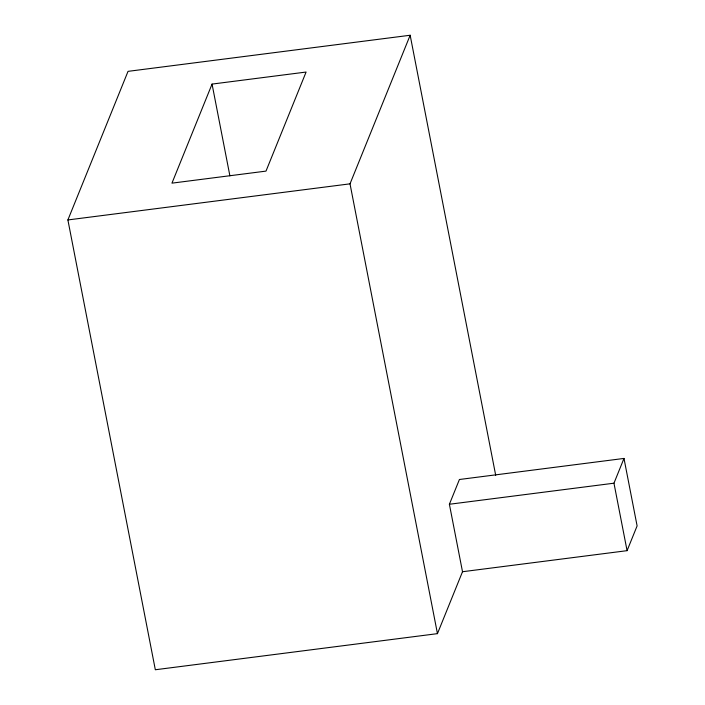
<?xml version="1.0" encoding="UTF-8"?>
<svg xmlns="http://www.w3.org/2000/svg" width="705" height="705" viewBox="0 0 705 705"><rect width="100%" height="100%" fill="white"/><g stroke="black" fill="none" stroke-linecap="round" stroke-linejoin="round"><path stroke-width="1.06" d="M462.506 571.729L627.08 550.667L637.109 525.904L623.987 458.435L459.422 479.497L449.393 504.26L462.506 571.729L437.452 633.645L155.329 669.75L67.892 219.942L128.037 71.355L410.16 35.25L495.703 475.32M212.055 84.089L171.958 183.15L265.996 171.112L306.093 72.051L212.055 84.089L229.892 175.845M437.452 633.645L350.015 183.838L410.16 35.25M627.08 550.667L613.967 483.198L623.987 458.435M67.892 219.942L350.015 183.838M449.393 504.26L613.967 483.198"/></g></svg>
